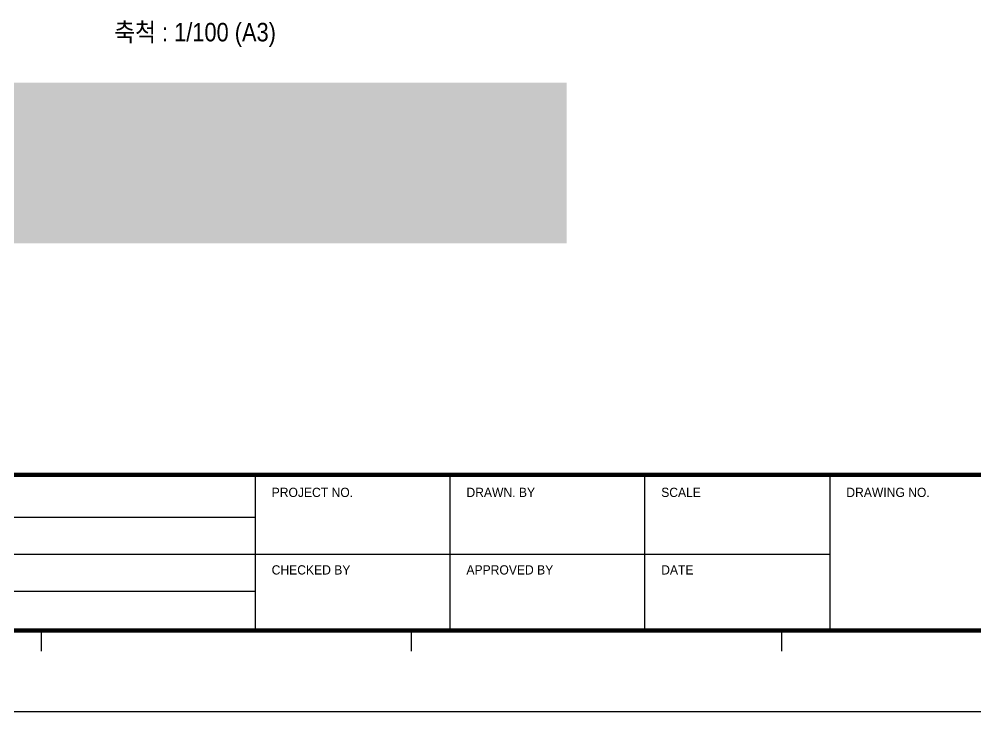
# Model space of a CAD drawing. Header units: millimetres. Extents: x 0 to 253659, y 0 to 59400.
# Drawn here: x 62700 to 75619, y 29700 to 39056 of the extents above; entities that cross this region are included whole.
import ezdxf
from ezdxf.enums import TextEntityAlignment as Align

# ---------------------------------------------------------------- set-up
doc = ezdxf.new("R2010")
doc.units = ezdxf.units.MM
doc.header["$LTSCALE"] = 200
doc.header["$MEASUREMENT"] = 0
doc.layers.get('0').update_dxf_attribs({"linetype": 'CONTINUOUS'})
for name, color, linetype in [('1', 1, 'CONTINUOUS'), ('A-벽', 7, 'CONTINUOUS'), ('dwg_title', 7, 'CONTINUOUS'), ('SHEET', 7, 'CONTINUOUS')]:
    doc.layers.add(name, color=color, linetype=linetype)
doc.layers.add('6', color=7, linetype='CONTINUOUS', true_color=0xff99ff)
doc.styles.add('HDH', font='helved', dxfattribs={"bigfont": 'hd'})
doc.styles.get("Standard").update_dxf_attribs({"font": ''})
doc.styles.add('돋움', font='gulim.ttc', dxfattribs={"width": 0.8})
doc.styles.get('Standard').set_extended_font_data('Gulim')

# ---------------------------------------------------------------- blocks, each defined once
blk = doc.blocks.new('Form')
for p, q in [((21000, 820), (21000, 1070)), ((26000, 820), (26000, 1070)), ((31000, 820), (31000, 1070))]:
    blk.add_line(p, q)
blk.add_lwpolyline([(0, 0), (0, 29700), (42000, 29700), (42000, 0)], close=True)
at = {"layer": '6', "color": 3, "const_width": 60}
blk.add_lwpolyline([(1100, 3200), (40900, 3200)], dxfattribs=at)
at = {"layer": 'SHEET', "color": 3}
for p, q in [((23890, 1130), (23890, 3180)), ((26520, 1130), (26520, 3180)), ((29150, 1130), (29150, 3180)), ((31650, 1130), (31650, 3180))]:
    blk.add_line(p, q, dxfattribs=at)
at = {"layer": 'SHEET'}
for p, q in [((13890, 2630), (23890, 2630)), ((13890, 2130), (23890, 2130)), ((23890, 2130), (31650, 2130)), ((13890, 1630), (23890, 1630))]:
    blk.add_line(p, q, dxfattribs=at)
at = {"layer": 'SHEET', "color": 3, "const_width": 60}
blk.add_lwpolyline([(1100, 1100), (1100, 28600), (40900, 28600), (40900, 1100)], close=True, dxfattribs=at)
at = {"layer": '1', "char_height": 125, "width": 3768.04, "attachment_point": 1, "style": 'HDH'}
for s, insert in [('\\f굴림|b0|i0|c129|p34;\\C0;PROJECT NO.', (24110, 3027)), ('\\f굴림|b0|i0|c129|p34;\\C0;DRAWN. BY', (26740, 3027)), ('\\f굴림|b0|i0|c129|p34;\\C0;SCALE', (29370, 3027)), ('\\f굴림|b0|i0|c129|p34;\\C0;DRAWING NO.', (31870, 3027)), ('\\f굴림|b0|i0|c129|p34;\\C0;CHECKED BY', (24110, 1980)), ('\\f굴림|b0|i0|c129|p34;\\C0;APPROVED BY', (26740, 1980)), ('\\f굴림|b0|i0|c129|p34;\\C0;DATE', (29370, 1980))]:
    blk.add_mtext(s, dxfattribs=dict(at, insert=insert))

msp = doc.modelspace()

# ---------------------------------------------------------------- block references
msp.add_blockref('Form', (42000, 29700))

# ---------------------------------------------------------------- texts
at = {"layer": 'A-벽', "insert": (56860.275, 56025.894), "char_height": 20000, "attachment_point": 1}
msp.add_mtext_dynamic_manual_height_columns('2', width=367.11901, gutter_width=12.5, heights=[0], dxfattribs=at)
at = {"layer": 'dwg_title', "style": '돋움', "width": 0.9}
msp.add_text('축척 : 1/100 (A3)', height=250, dxfattribs=at).set_placement((66167.37, 38755.177), align=Align.RIGHT)

doc.saveas('drawing.dxf')
